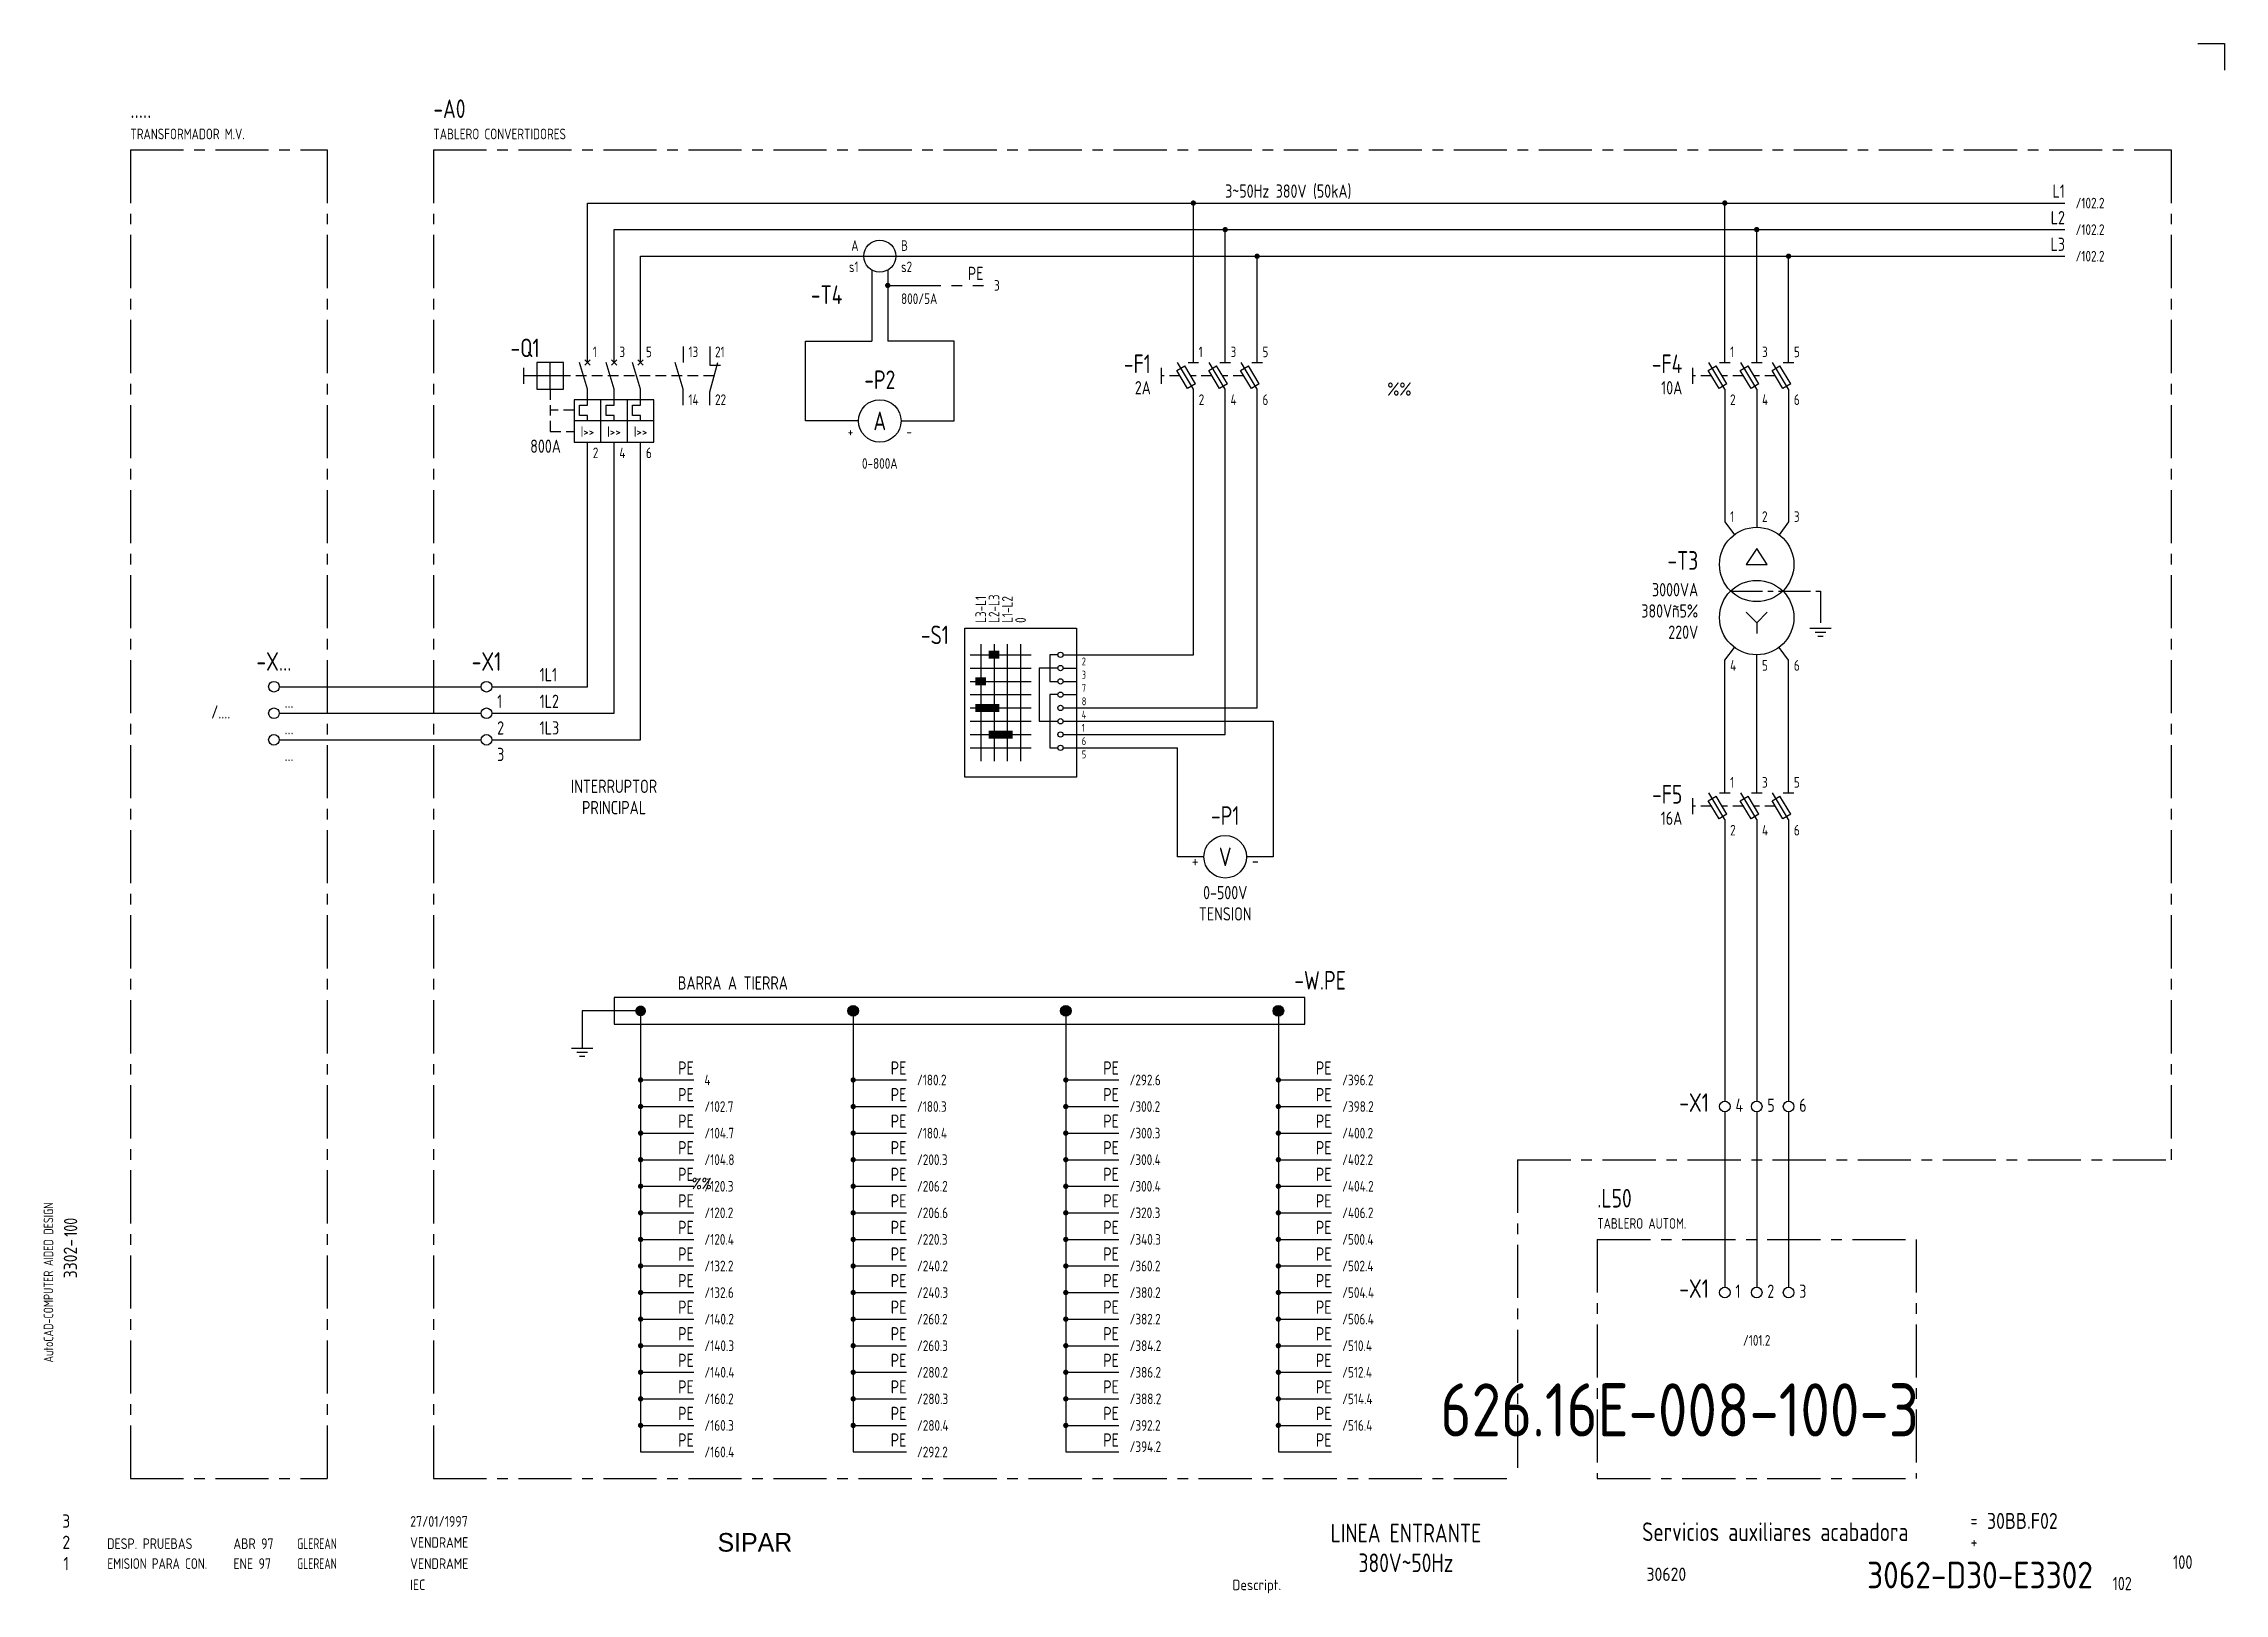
# Model space of a CAD drawing. Extents: x 10 to 420, y 5 to 297.
import ezdxf
from ezdxf.enums import TextEntityAlignment as Align

# ---------------------------------------------------------------- set-up
doc = ezdxf.new("R2010")
doc.units = 0
doc.header["$LTSCALE"] = 8
doc.header["$MEASUREMENT"] = 0
for name, pattern in [('CENTER', [2, 1.25, -0.25, 0.25, -0.25]), ('CENTER2', [1.125, 0.75, -0.125, 0.125, -0.125]), ('HIDDEN', [0.375, 0.25, -0.125])]:
    doc.linetypes.add(name, pattern=pattern)
doc.layers.get('0').update_dxf_attribs({"linetype": 'CONTINUOUS'})
doc.layers.add('CART', color=7, linetype='CONTINUOUS')
doc.styles.add('DIN', font='DIN', dxfattribs={"width": 0.85})
doc.styles.add('SIMPLEX', font='SIMPLEX', dxfattribs={"width": 0.9})
doc.styles.get("Standard").update_dxf_attribs({"font": 'DIN', "width": 0.85})
doc.styles.add('UNIV', font='UNIV')

# ---------------------------------------------------------------- blocks, each defined once
blk = doc.blocks.new('WB-FG100')
at = {"layer": 'CART', "color": 1}
for p, q in [((415, 297), (420, 297)), ((420, 297), (420, 292))]:
    blk.add_line(p, q, dxfattribs=at)
at = {"layer": 'CART', "color": 1, "style": 'DIN', "width": 0.8}
blk.add_text('AutoCAD-COMPUTER AIDED DESIGN', height=1.8, rotation=90, dxfattribs=at).set_placement((11.47, 48.84))
at = {"layer": 'CART', "color": 3, "style": 'DIN', "width": 0.8}
for s, p in [('=', (372.24, 17.91)), ('+', (372.24, 13.87))]:
    blk.add_text(s, height=2.5, dxfattribs=at).set_placement(p)
at = {"layer": 'CART', "color": 7, "style": 'DIN', "width": 0.9}
blk.add_attdef('FILE', text='', height=2.5, rotation=90, dxfattribs=at).set_placement((15.95, 68.38), align=Align.CENTER)
for tag, p in [('MOD-3', (13.92, 19)), ('MOD-2', (13.92, 15)), ('MOD-1', (13.92, 11)), ('NR.COMMESSA', (315, 9))]:
    blk.add_attdef(tag, text='', height=2.5, dxfattribs=at).set_placement(p, align=Align.MIDDLE)
at = {"layer": 'CART', "color": 7, "style": 'DIN'}
for tag, width, p in [('REV-3', 0.9, (21.66, 19)), ('DATA-3', 0.9, (45.37, 19)), ('NOME-3', 0.9, (57.37, 19)), ('REV-2', 0.9, (21.66, 15)), ('DATA-2', 0.9, (45.37, 15)), ('NOME-2', 0.9, (57.37, 15)), ('REV-1', 0.9, (21.66, 11)), ('DATA-1', 0.9, (45.37, 11)), ('NOME-1', 0.7, (57.37, 11))]:
    blk.add_attdef(tag, text='', height=2, dxfattribs=dict(at, width=width)).set_placement(p, align=Align.MIDDLE_LEFT)
at = {"layer": 'CART', "color": 7, "style": 'DIN', "width": 0.9}
for tag, p, height in [('DATA', (78.64, 17.94), 2), ('ESECUTORE', (78.64, 13.97), 2), ('CONTROLLORE', (78.64, 9.99), 2), ('SEGUE', (398.93, 5.65), 2.8), ('NORMA', (78.64, 6.01), 2)]:
    blk.add_attdef(tag, p, '', height=height, dxfattribs=at)
at = {"layer": 'CART', "color": 2, "style": 'DIN', "width": 0.9}
for tag, p in [('TITOLO-1/3', (266.5, 18.23)), ('TITOLO-1/2', (266.5, 15.73)), ('TITOLO-2/3', (266.5, 13.18)), ('TITOLO-2/2', (266.5, 10.68)), ('TITOLO-3/3', (266.5, 8.13))]:
    blk.add_attdef(tag, text='', height=3.5, dxfattribs=at).set_placement(p, align=Align.MIDDLE)
at = {"layer": 'CART', "color": 3, "style": 'DIN', "width": 0.9}
blk.add_attdef('ASSIEME', text='', height=3.5, dxfattribs=at).set_placement((334, 17), align=Align.MIDDLE)
at = {"layer": 'CART', "color": 3, "style": 'DIN', "width": 0.85}
for tag, p in [('=', (375.33, 16.63)), ('+', (375.33, 12.76))]:
    blk.add_attdef(tag, text='', height=3, dxfattribs=at).set_placement(p, align=Align.BOTTOM_LEFT)
at = {"layer": 'CART', "color": 3, "style": 'DIN', "width": 0.9}
blk.add_attdef('FOGLIO', text='', height=2.8, dxfattribs=at).set_placement((414.2, 9.56), align=Align.RIGHT)
at = {"layer": 'CART', "color": 2, "style": 'DIN', "width": 0.9}
blk.add_attdef('DISEGNO', text='', height=5, dxfattribs=at).set_placement((395.27, 6.35), align=Align.RIGHT)
at = {"layer": 'CART', "color": 1, "style": 'DIN', "width": 0.9}
blk.add_attdef('TIPOLOGIA', (233.37, 6), '', height=2, dxfattribs=at)

msp = doc.modelspace()

# ---------------------------------------------------------------- linework, layer by layer
at = {"color": 3, "linetype": 'CENTER'}
for p, q in [((26, 277), (26, 27)), ((26, 277), (63, 277)), ((63, 277), (63, 27)), ((83, 277), (410, 277)), ((83, 277), (83, 27)), ((410, 277), (410, 87)), ((287, 87), (410, 87)), ((287, 87), (287, 27)), ((302, 72), (362, 72)), ((302, 72), (302, 27)), ((362, 72), (362, 27)), ((26, 27), (63, 27)), ((83, 27), (287, 27)), ((302, 27), (362, 27))]:
    msp.add_line(p, q, dxfattribs=at)
for p, q in [((112, 267), (390, 267)), ((112, 237), (112, 267)), ((226, 237), (226, 267)), ((326, 237), (326, 267)), ((117, 262), (390, 262)), ((117, 237), (117, 262)), ((232, 237), (232, 262)), ((332, 237), (332, 262)), ((122, 257), (390, 257)), ((122, 237), (122, 257)), ((238, 237), (238, 257)), ((338, 237), (338, 257)), ((165.5, 254.4), (165.5, 241)), ((168.5, 254.4), (168.5, 241)), ((130, 240), (130, 237)), ((135, 240), (135, 236.5)), ((153, 226), (153, 241)), ((153, 241), (165.5, 241)), ((181, 241), (168.5, 241)), ((181, 226), (181, 241)), ((100, 233), (100, 236)), ((107.5, 234.5), (100, 234.5)), ((102.5, 237), (102.5, 232)), ((107.5, 237), (102.5, 237)), ((105, 232), (105, 237)), ((107.5, 232), (107.5, 237)), ((112, 232), (110.5, 237)), ((111.5, 237.5), (112.5, 236.5)), ((111.5, 236.5), (112.5, 237.5)), ((117, 232), (115.5, 237)), ((116.5, 236.5), (117.5, 237.5)), ((116.5, 237.5), (117.5, 236.5)), ((122, 232), (120.5, 237)), ((121.5, 236.5), (122.5, 237.5)), ((121.5, 237.5), (122.5, 236.5)), ((130, 232), (128.5, 237)), ((135, 231.5), (136.5, 237)), ((135, 236.5), (137, 236.5)), ((220, 233), (220, 236)), ((222.9, 235.5), (224.37, 236.38)), ((224.93, 232.12), (222.9, 235.5)), ((226, 232), (223, 237)), ((226.4, 233), (224.37, 236.38)), ((225, 237), (227, 237)), ((228.9, 235.5), (230.37, 236.38)), ((230.93, 232.12), (228.9, 235.5)), ((232, 232), (229, 237)), ((232.4, 233), (230.37, 236.38)), ((231, 237), (233, 237)), ((234.9, 235.5), (236.37, 236.38)), ((236.93, 232.12), (234.9, 235.5)), ((238, 232), (235, 237)), ((238.4, 233), (236.37, 236.38)), ((237, 237), (239, 237)), ((320, 233), (320, 236)), ((322.9, 235.5), (324.37, 236.38)), ((324.93, 232.12), (322.9, 235.5)), ((326, 232), (323, 237)), ((326.4, 233), (324.37, 236.38)), ((325, 237), (327, 237)), ((328.9, 235.5), (330.37, 236.38)), ((330.93, 232.12), (328.9, 235.5)), ((332, 232), (329, 237)), ((332.4, 233), (330.37, 236.38)), ((331, 237), (333, 237)), ((334.9, 235.5), (336.37, 236.38)), ((336.93, 232.12), (334.9, 235.5)), ((338, 232), (335, 237)), ((338.4, 233), (336.37, 236.38)), ((337, 237), (339, 237)), ((102.5, 232), (107.5, 232)), ((124.5, 230), (109.5, 230)), ((109.5, 230), (109.5, 222)), ((112, 229), (112, 232)), ((114.5, 222), (114.5, 230)), ((117, 229), (117, 232)), ((119.5, 222), (119.5, 230)), ((122, 229), (122, 232)), ((124.5, 222), (124.5, 230)), ((130, 229), (130, 232)), ((135, 229), (135, 231.5)), ((226.4, 233), (224.93, 232.12)), ((226, 182), (226, 232)), ((232.4, 233), (230.93, 232.12)), ((232, 167), (232, 232)), ((238.4, 233), (236.93, 232.12)), ((238, 172), (238, 232)), ((326.4, 233), (324.93, 232.12)), ((326, 232), (326, 207)), ((332.4, 233), (330.93, 232.12)), ((332, 232), (332, 206)), ((338.4, 233), (336.93, 232.12)), ((338, 232), (338, 207)), ((124.5, 226), (109.5, 226)), ((110.5, 229), (112, 229)), ((110.5, 227), (110.5, 229)), ((112, 227), (110.5, 227)), ((112, 226), (112, 227)), ((115.5, 227), (115.5, 229)), ((115.5, 229), (117, 229)), ((117, 227), (115.5, 227)), ((117, 226), (117, 227)), ((120.5, 227), (120.5, 229)), ((120.5, 229), (122, 229)), ((122, 227), (120.5, 227)), ((122, 226), (122, 227)), ((163, 226), (153, 226)), ((171, 226), (181, 226)), ((109.5, 222), (124.5, 222)), ((112, 176), (112, 222)), ((117, 171), (117, 222)), ((122, 166), (122, 222)), ((326, 207), (327.8, 204.6)), ((338, 207), (336.2, 204.6)), ((332, 188), (330, 190)), ((334, 190), (332, 188)), ((332, 188), (332, 186)), ((184, 182), (195.5, 182)), ((186, 184), (186, 162)), ((188.5, 184), (188.5, 162)), ((191, 184), (191, 162)), ((193.5, 184), (193.5, 162)), ((199, 182), (199, 177)), ((200.5, 182), (199, 182)), ((201.5, 182), (226, 182)), ((326, 181), (327.8, 183.4)), ((326, 156), (326, 181)), ((332, 156), (332, 182)), ((338, 181), (336.2, 183.4)), ((338, 156), (338, 181)), ((184, 179.5), (195.5, 179.5)), ((184, 177), (195.5, 177)), ((197, 179.5), (197, 169.5)), ((200.5, 179.5), (197, 179.5)), ((199, 177), (200.5, 177)), ((201.5, 179.5), (204, 179.5)), ((201.5, 177), (204, 177)), ((54, 176), (92, 176)), ((94, 176), (112, 176)), ((184, 174.5), (195.5, 174.5)), ((199, 174.5), (199, 164.5)), ((200.5, 174.5), (199, 174.5)), ((201.5, 174.5), (204, 174.5)), ((54, 171), (92, 171)), ((94, 171), (117, 171)), ((184, 172), (195.5, 172)), ((184, 169.5), (195.5, 169.5)), ((197, 169.5), (200.5, 169.5)), ((201.5, 172), (238, 172)), ((201.5, 169.5), (241, 169.5)), ((241, 169.5), (241, 144)), ((54, 166), (92, 166)), ((94, 166), (122, 166)), ((184, 167), (195.5, 167)), ((184, 164.5), (195.5, 164.5)), ((199, 164.5), (200.5, 164.5)), ((201.5, 167), (232, 167)), ((201.5, 164.5), (223, 164.5)), ((223, 144), (223, 164.5)), ((326, 151), (323, 156)), ((325, 156), (327, 156)), ((332, 151), (329, 156)), ((331, 156), (333, 156)), ((338, 151), (335, 156)), ((337, 156), (339, 156)), ((320, 152), (320, 155)), ((322.9, 154.5), (324.37, 155.38)), ((324.93, 151.12), (322.9, 154.5)), ((326.4, 152), (324.37, 155.38)), ((326.4, 152), (324.93, 151.12)), ((328.9, 154.5), (330.37, 155.38)), ((330.93, 151.12), (328.9, 154.5)), ((332.4, 152), (330.37, 155.38)), ((332.4, 152), (330.93, 151.12)), ((334.9, 154.5), (336.37, 155.38)), ((336.93, 151.12), (334.9, 154.5)), ((338.4, 152), (336.37, 155.38)), ((338.4, 152), (336.93, 151.12)), ((326, 151), (326, 98)), ((332, 151), (332, 98)), ((338, 151), (338, 98)), ((228, 144), (223, 144)), ((241, 144), (236, 144)), ((122, 115), (111, 115)), ((111, 115), (111, 108)), ((122, 114.5), (122, 32)), ((162, 114.5), (162, 32)), ((202, 114.5), (202, 32)), ((242, 114.5), (242, 32)), ((109, 108), (113, 108)), ((110, 107.25), (112, 107.25)), ((110.5, 106.5), (111.5, 106.5)), ((122, 102), (132, 102)), ((162, 102), (172, 102)), ((202, 102), (212, 102)), ((242, 102), (252, 102)), ((122, 97), (132, 97)), ((162, 97), (172, 97)), ((202, 97), (212, 97)), ((242, 97), (252, 97)), ((326, 96), (326, 63)), ((332, 96), (332, 63)), ((338, 96), (338, 63)), ((122, 92), (132, 92)), ((162, 92), (172, 92)), ((202, 92), (212, 92)), ((242, 92), (252, 92)), ((122, 87), (132, 87)), ((162, 87), (172, 87)), ((202, 87), (212, 87)), ((242, 87), (252, 87)), ((122, 82), (132, 82)), ((162, 82), (172, 82)), ((202, 82), (212, 82)), ((242, 82), (252, 82)), ((122, 77), (132, 77)), ((162, 77), (172, 77)), ((202, 77), (212, 77)), ((242, 77), (252, 77)), ((122, 72), (132, 72)), ((162, 72), (172, 72)), ((202, 72), (212, 72)), ((242, 72), (252, 72)), ((122, 67), (132, 67)), ((162, 67), (172, 67)), ((202, 67), (212, 67)), ((242, 67), (252, 67)), ((122, 62), (132, 62)), ((162, 62), (172, 62)), ((202, 62), (212, 62)), ((242, 62), (252, 62)), ((122, 57), (132, 57)), ((162, 57), (172, 57)), ((202, 57), (212, 57)), ((242, 57), (252, 57)), ((122, 52), (132, 52)), ((162, 52), (172, 52)), ((202, 52), (212, 52)), ((242, 52), (252, 52)), ((122, 47), (132, 47)), ((162, 47), (172, 47)), ((202, 47), (212, 47)), ((242, 47), (252, 47)), ((122, 42), (132, 42)), ((162, 42), (172, 42)), ((202, 42), (212, 42)), ((242, 42), (252, 42)), ((122, 37), (132, 37)), ((162, 37), (172, 37)), ((202, 37), (212, 37)), ((242, 37), (252, 37)), ((122, 32), (132, 32)), ((162, 32), (172, 32)), ((202, 32), (212, 32)), ((242, 32), (252, 32))]:
    msp.add_line(p, q)
at = {"linetype": 'CENTER'}
msp.add_line((168.5, 251.5), (186.5, 251.5), dxfattribs=at)
at = {"linetype": 'HIDDEN'}
for p, q in [((135.82, 234.5), (107.5, 234.5)), ((223.5, 234.5), (220, 234.5)), ((229.5, 234.5), (225.5, 234.5)), ((235.5, 234.5), (231.5, 234.5)), ((323.5, 234.5), (320, 234.5)), ((329.5, 234.5), (325.5, 234.5)), ((335.5, 234.5), (331.5, 234.5)), ((105, 232), (105, 224)), ((109.5, 228), (105, 228)), ((105, 224), (109.5, 224)), ((323.5, 153.5), (320, 153.5)), ((329.5, 153.5), (325.5, 153.5)), ((335.5, 153.5), (331.5, 153.5))]:
    msp.add_line(p, q, dxfattribs=at)
at = {"linetype": 'CENTER2'}
for p, q in [((327.1, 194), (344, 194)), ((344, 194), (344, 187))]:
    msp.add_line(p, q, dxfattribs=at)
at = {"color": 7}
for p, q in [((342, 187), (346, 187)), ((343, 186.25), (345, 186.25)), ((343.5, 185.5), (344.5, 185.5))]:
    msp.add_line(p, q, dxfattribs=at)
at = {"color": 2}
for p, q in [((247, 117.5), (117, 117.5)), ((117, 117.5), (117, 112.5)), ((247, 112.5), (247, 117.5)), ((117, 112.5), (247, 112.5))]:
    msp.add_line(p, q, dxfattribs=at)
for points, const_width in [([(225.75, 267, 1), (226.25, 267, 1)], 0.5), ([(325.75, 267, 1), (326.25, 267, 1)], 0.5), ([(231.75, 262, 1), (232.25, 262, 1)], 0.5), ([(331.75, 262, 1), (332.25, 262, 1)], 0.5), ([(237.75, 257, 1), (238.25, 257, 1)], 0.5), ([(337.75, 257, 1), (338.25, 257, 1)], 0.5), ([(168.25, 251.5, 1), (168.75, 251.5, 1)], 0.5), ([(121.5, 115, 1), (122.5, 115, 1)], 1), ([(161.5, 115, 1), (162.5, 115, 1)], 1), ([(201.5, 115, 1), (202.5, 115, 1)], 1), ([(241.5, 115, 1), (242.5, 115, 1)], 1), ([(121.75, 102, 1), (122.25, 102, 1)], 0.5), ([(161.75, 102, 1), (162.25, 102, 1)], 0.5), ([(201.75, 102, 1), (202.25, 102, 1)], 0.5), ([(241.75, 102, 1), (242.25, 102, 1)], 0.5), ([(121.75, 97, 1), (122.25, 97, 1)], 0.5), ([(161.75, 97, 1), (162.25, 97, 1)], 0.5), ([(201.75, 97, 1), (202.25, 97, 1)], 0.5), ([(241.75, 97, 1), (242.25, 97, 1)], 0.5), ([(121.75, 92, 1), (122.25, 92, 1)], 0.5), ([(161.75, 92, 1), (162.25, 92, 1)], 0.5), ([(201.75, 92, 1), (202.25, 92, 1)], 0.5), ([(241.75, 92, 1), (242.25, 92, 1)], 0.5), ([(121.75, 87, 1), (122.25, 87, 1)], 0.5), ([(161.75, 87, 1), (162.25, 87, 1)], 0.5), ([(201.75, 87, 1), (202.25, 87, 1)], 0.5), ([(241.75, 87, 1), (242.25, 87, 1)], 0.5), ([(121.75, 82, 1), (122.25, 82, 1)], 0.5), ([(161.75, 82, 1), (162.25, 82, 1)], 0.5), ([(201.75, 82, 1), (202.25, 82, 1)], 0.5), ([(241.75, 82, 1), (242.25, 82, 1)], 0.5), ([(121.75, 77, 1), (122.25, 77, 1)], 0.5), ([(161.75, 77, 1), (162.25, 77, 1)], 0.5), ([(201.75, 77, 1), (202.25, 77, 1)], 0.5), ([(241.75, 77, 1), (242.25, 77, 1)], 0.5), ([(121.75, 72, 1), (122.25, 72, 1)], 0.5), ([(161.75, 72, 1), (162.25, 72, 1)], 0.5), ([(201.75, 72, 1), (202.25, 72, 1)], 0.5), ([(241.75, 72, 1), (242.25, 72, 1)], 0.5), ([(121.75, 67, 1), (122.25, 67, 1)], 0.5), ([(161.75, 67, 1), (162.25, 67, 1)], 0.5), ([(201.75, 67, 1), (202.25, 67, 1)], 0.5), ([(241.75, 67, 1), (242.25, 67, 1)], 0.5), ([(121.75, 62, 1), (122.25, 62, 1)], 0.5), ([(161.75, 62, 1), (162.25, 62, 1)], 0.5), ([(201.75, 62, 1), (202.25, 62, 1)], 0.5), ([(241.75, 62, 1), (242.25, 62, 1)], 0.5), ([(121.75, 57, 1), (122.25, 57, 1)], 0.5), ([(161.75, 57, 1), (162.25, 57, 1)], 0.5), ([(201.75, 57, 1), (202.25, 57, 1)], 0.5), ([(241.75, 57, 1), (242.25, 57, 1)], 0.5), ([(121.75, 52, 1), (122.25, 52, 1)], 0.5), ([(161.75, 52, 1), (162.25, 52, 1)], 0.5), ([(201.75, 52, 1), (202.25, 52, 1)], 0.5), ([(241.75, 52, 1), (242.25, 52, 1)], 0.5)]:
    msp.add_lwpolyline(points, format="xyb", close=True, dxfattribs=dict(const_width=const_width))
msp.add_lwpolyline([(330, 199), (334, 199), (332, 202)], close=True)
at = {"color": 3}
msp.add_lwpolyline([(183, 159), (183, 187), (204, 187), (204, 159)], close=True, dxfattribs=at)
at = {"const_width": 1.5}
for points in [[(187.5, 182), (189.5, 182)], [(185, 177), (187, 177)], [(185, 172), (189.5, 172)], [(187.5, 167), (192, 167)]]:
    msp.add_lwpolyline(points, dxfattribs=at)
at = {"linetype": 'Continuous', "const_width": 0.5}
for points in [[(121.75, 47, 1), (122.25, 47, 1)], [(161.75, 47, 1), (162.25, 47, 1)], [(201.75, 47, 1), (202.25, 47, 1)], [(241.75, 47, 1), (242.25, 47, 1)], [(121.75, 42, 1), (122.25, 42, 1)], [(161.75, 42, 1), (162.25, 42, 1)], [(201.75, 42, 1), (202.25, 42, 1)], [(241.75, 42, 1), (242.25, 42, 1)], [(121.75, 37, 1), (122.25, 37, 1)], [(161.75, 37, 1), (162.25, 37, 1)], [(201.75, 37, 1), (202.25, 37, 1)], [(241.75, 37, 1), (242.25, 37, 1)]]:
    msp.add_lwpolyline(points, format="xyb", close=True, dxfattribs=at)
for centre, radius in [((167, 257), 3), ((332, 199), 7), ((332, 189), 7), ((201, 182), 0.5), ((53, 176), 1), ((93, 176), 1), ((201, 179.5), 0.5), ((201, 177), 0.5), ((201, 174.5), 0.5), ((201, 172), 0.5), ((53, 171), 1), ((93, 171), 1), ((201, 169.5), 0.5), ((53, 166), 1), ((93, 166), 1), ((201, 167), 0.5), ((201, 164.5), 0.5), ((162, 115), 1), ((202, 115), 1), ((242, 115), 1), ((326, 97), 1), ((332, 97), 1), ((338, 97), 1), ((326, 62), 1), ((332, 62), 1), ((338, 62), 1)]:
    msp.add_circle(centre, radius)
at = {"color": 3}
for centre in [(167, 226), (232, 144)]:
    msp.add_circle(centre, 4, dxfattribs=at)

# ---------------------------------------------------------------- block references
at = {"layer": 'CART'}
ref = msp.add_blockref('WB-FG100', (0, 0), dxfattribs=at)
ref.add_attrib('TIPOLOGIA', 'Descript.', (233.37, 6), dxfattribs={"color": 1, "height": 2, "style": 'DIN', "width": 0.9})
ref.add_attrib('ASSIEME', 'Servicios auxiliares acabadora', dxfattribs={"color": 3, "height": 3.5, "style": 'DIN', "width": 0.8}).set_placement((335.5, 17), align=Align.MIDDLE)
ref.add_attrib('=', '30BB.F02', dxfattribs={"color": 3, "height": 3, "style": 'DIN', "width": 0.85}).set_placement((375.33, 16.63), align=Align.BOTTOM_LEFT)
ref.add_attrib('NR.COMMESSA', '30620', dxfattribs={"color": 7, "height": 2.5, "style": 'DIN', "width": 0.9}).set_placement((315, 9), align=Align.MIDDLE)
ref.add_attrib('DISEGNO', '3062-D30-E3302', dxfattribs={"color": 2, "height": 5, "style": 'DIN', "width": 0.9}).set_placement((395.27, 6.35), align=Align.RIGHT)
ref.add_attrib('DATA', '27/01/1997', (78.64, 17.94), dxfattribs={"color": 7, "height": 2, "style": 'DIN', "width": 0.85})
ref.add_attrib('ESECUTORE', 'VENDRAME', (78.64, 13.97), dxfattribs={"color": 7, "height": 2, "style": 'DIN', "width": 0.85})
ref.add_attrib('CONTROLLORE', 'VENDRAME', (78.64, 9.99), dxfattribs={"color": 7, "height": 2, "style": 'DIN', "width": 0.85})
ref.add_attrib('NORMA', 'IEC', (78.64, 6.01), dxfattribs={"color": 7, "height": 2, "style": 'DIN', "width": 0.85})
ref.add_attrib('MOD-1', '1', dxfattribs={"color": 7, "height": 2.5, "style": 'DIN', "width": 0.9}).set_placement((13.92, 11), align=Align.MIDDLE)
ref.add_attrib('REV-1', 'EMISION PARA CON.', dxfattribs={"color": 7, "height": 2, "style": 'DIN', "width": 0.8}).set_placement((21.66, 11), align=Align.MIDDLE_LEFT)
ref.add_attrib('DATA-1', 'ENE 97', dxfattribs={"color": 7, "height": 2, "style": 'DIN', "width": 0.85}).set_placement((45.37, 11), align=Align.MIDDLE_LEFT)
ref.add_attrib('NOME-1', 'GLEREAN', dxfattribs={"color": 7, "height": 2, "style": 'DIN', "width": 0.7}).set_placement((57.37, 11), align=Align.MIDDLE_LEFT)
ref.add_attrib('MOD-2', '2', dxfattribs={"color": 7, "height": 2.5, "style": 'DIN', "width": 0.9}).set_placement((13.92, 15), align=Align.MIDDLE)
ref.add_attrib('MOD-3', '3', dxfattribs={"color": 7, "height": 2.5, "style": 'DIN', "width": 0.9}).set_placement((13.92, 19), align=Align.MIDDLE)
ref.add_attrib('FILE', '3302-', dxfattribs={"color": 7, "height": 2.5, "rotation": 90, "style": 'DIN', "width": 0.9}).set_placement((15.95, 68.38), align=Align.CENTER)

# ---------------------------------------------------------------- texts
at = {"color": 3, "style": 'DIN', "width": 0.8}
for s, p in [('.....', (26, 283)), ('-A0', (83, 283)), ('-W.PE', (245, 119)), ('.L50', (302, 78))]:
    msp.add_text(s, height=3.5, dxfattribs=at).set_placement(p)
at = {"style": 'DIN'}
for s, height, width, p in [('TRANSFORMADOR M.V.', 2, 0.8, (26, 279)), ('TABLERO CONVERTIDORES', 2, 0.8, (83, 279)), ('3~50Hz 380V (50kA)', 2.5, 0.8, (232, 268)), ('/102.2', 2, 0.8, (392, 266)), ('/102.2', 2, 0.8, (392, 261)), ('B', 2, 0.8, (171, 258)), ('s2', 2, 0.8, (171, 254)), ('/102.2', 2, 0.8, (392, 256)), ('3', 2, 0.8, (188.5, 250.5)), ('800/5A', 2, 0.8, (171, 248)), ('1', 2, 0.8, (113, 238)), ('3', 2, 0.8, (118, 238)), ('5', 2, 0.8, (123, 238)), ('13', 2, 0.8, (131, 238)), ('21', 2, 0.8, (136, 238)), ('1', 2, 0.8, (227, 238)), ('3', 2, 0.8, (233, 238)), ('5', 2, 0.8, (239, 238)), ('1', 2, 0.8, (327, 238)), ('3', 2, 0.8, (333, 238)), ('5', 2, 0.8, (339, 238)), ('14', 2, 0.8, (131, 229)), ('22', 2, 0.8, (136, 229)), ('2', 2, 0.8, (227, 229)), ('4', 2, 0.8, (233, 229)), ('6', 2, 0.8, (239, 229)), ('%%', 2.5, 0.85, (262.5, 230.75)), ('2', 2, 0.8, (327, 229)), ('4', 2, 0.8, (333, 229)), ('6', 2, 0.8, (339, 229)), ('-', 2, 0.8, (172, 223)), ('2', 2, 0.8, (113, 219)), ('4', 2, 0.8, (118, 219)), ('6', 2, 0.8, (123, 219)), ('1', 2, 0.8, (327, 207)), ('2', 2, 0.8, (333, 207)), ('3', 2, 0.8, (339, 207)), ('4', 2, 0.8, (327, 179)), ('5', 2, 0.8, (333, 179)), ('6', 2, 0.8, (339, 179)), ('1L1', 2.5, 0.8, (103, 177)), ('...', 2.5, 0.8, (55, 172)), ('1', 2.5, 0.8, (95, 172)), ('1L2', 2.5, 0.8, (103, 172)), ('2', 2.5, 0.8, (95, 167)), ('1L3', 2.5, 0.8, (103, 167)), ('...', 2.5, 0.8, (55, 167)), ('3', 2.5, 0.8, (95, 162)), ('...', 2.5, 0.8, (55, 162)), ('1', 2, 0.8, (327, 157)), ('3', 2, 0.8, (333, 157)), ('5', 2, 0.8, (339, 157)), ('2', 2, 0.8, (327, 148)), ('4', 2, 0.8, (333, 148)), ('6', 2, 0.8, (339, 148)), ('BARRA A TIERRA', 2.5, 0.8, (129, 119)), ('4', 2, 0.8, (134, 101)), ('/180.2', 2, 0.8, (174, 101)), ('/292.6', 2, 0.8, (214, 101)), ('/396.2', 2, 0.8, (254, 101)), ('4', 2.5, 0.8, (328, 96)), ('5', 2.5, 0.8, (334, 96)), ('6', 2.5, 0.8, (340, 96)), ('/102.7', 2, 0.8, (134, 96)), ('/180.3', 2, 0.8, (174, 96)), ('/300.2', 2, 0.8, (214, 96)), ('/398.2', 2, 0.8, (254, 96)), ('/104.7', 2, 0.8, (134, 91)), ('/180.4', 2, 0.8, (174, 91)), ('/300.3', 2, 0.8, (214, 91)), ('/400.2', 2, 0.8, (254, 91)), ('/104.8', 2, 0.8, (134, 86)), ('/200.3', 2, 0.8, (174, 86)), ('/300.4', 2, 0.8, (214, 86)), ('/402.2', 2, 0.8, (254, 86)), ('/120.3', 2, 0.8, (134, 81)), ('/206.2', 2, 0.8, (174, 81)), ('/300.4', 2, 0.8, (214, 81)), ('/404.2', 2, 0.8, (254, 81)), ('/120.2', 2, 0.8, (134, 76)), ('/206.6', 2, 0.8, (174, 76)), ('/320.3', 2, 0.8, (214, 76)), ('/406.2', 2, 0.8, (254, 76)), ('TABLERO AUTOM.', 2, 0.8, (302, 74)), ('/120.4', 2, 0.8, (134, 71)), ('/220.3', 2, 0.8, (174, 71)), ('/340.3', 2, 0.8, (214, 71)), ('/500.4', 2, 0.8, (254, 71)), ('/132.2', 2, 0.8, (134, 66)), ('/240.2', 2, 0.8, (174, 66)), ('/360.2', 2, 0.8, (214, 66)), ('/502.4', 2, 0.8, (254, 66)), ('/132.6', 2, 0.8, (134, 61)), ('/240.3', 2, 0.8, (174, 61)), ('/380.2', 2, 0.8, (214, 61)), ('/504.4', 2, 0.8, (254, 61)), ('1', 2.5, 0.8, (328, 61)), ('2', 2.5, 0.8, (334, 61)), ('3', 2.5, 0.8, (340, 61)), ('/140.2', 2, 0.8, (134, 56)), ('/260.2', 2, 0.8, (174, 56)), ('/382.2', 2, 0.8, (214, 56)), ('/506.4', 2, 0.8, (254, 56)), ('/140.3', 2, 0.8, (134, 51)), ('/260.3', 2, 0.8, (174, 51)), ('/384.2', 2, 0.8, (214, 51)), ('/510.4', 2, 0.8, (254, 51)), ('/140.4', 2, 0.8, (134, 46)), ('/280.2', 2, 0.8, (174, 46)), ('/386.2', 2, 0.8, (214, 46)), ('/512.4', 2, 0.8, (254, 46)), ('/160.2', 2, 0.8, (134, 41)), ('/280.3', 2, 0.8, (174, 41)), ('/388.2', 2, 0.8, (214, 41)), ('/514.4', 2, 0.8, (254, 41)), ('/160.3', 2, 0.8, (134, 36)), ('/280.4', 2, 0.8, (174, 36)), ('/392.2', 2, 0.8, (214, 36)), ('/516.4', 2, 0.8, (254, 36)), ('/160.4', 2, 0.8, (134, 31)), ('/292.2', 2, 0.8, (174, 31)), ('/394.2', 2, 0.8, (214, 32)), ('102', 2.5, 0.8, (399, 6))]:
    msp.add_text(s, height=height, dxfattribs=dict(at, width=width)).set_placement(p)
at = {"style": 'DIN', "width": 0.8}
for s, height, p in [('L1', 2.5, (390, 268)), ('L2', 2.5, (390, 263)), ('A', 2, (163, 258)), ('L3', 2.5, (390, 258)), ('s1', 2, (163, 254)), ('PE', 2.5, (186.5, 252.5)), ('2A', 2.5, (218, 231)), ('10A', 2.5, (318, 231)), ('800A', 2.5, (107, 220)), ('+', 2, (162, 223)), ('3000VA', 2.5, (321, 193)), ('380Vñ5%', 2.5, (321, 189)), ('220V', 2.5, (321, 185)), ('16A', 2.5, (318, 150)), ('PE', 2.5, (132, 103)), ('PE', 2.5, (172, 103)), ('PE', 2.5, (212, 103)), ('PE', 2.5, (252, 103)), ('PE', 2.5, (132, 98)), ('PE', 2.5, (172, 98)), ('PE', 2.5, (212, 98)), ('PE', 2.5, (252, 98)), ('PE', 2.5, (132, 93)), ('PE', 2.5, (172, 93)), ('PE', 2.5, (212, 93)), ('PE', 2.5, (252, 93)), ('PE', 2.5, (132, 88)), ('PE', 2.5, (172, 88)), ('PE', 2.5, (212, 88)), ('PE', 2.5, (252, 88)), ('PE', 2.5, (132, 83)), ('PE', 2.5, (172, 83)), ('PE', 2.5, (212, 83)), ('PE', 2.5, (252, 83)), ('PE', 2.5, (132, 78)), ('PE', 2.5, (172, 78)), ('PE', 2.5, (212, 78)), ('PE', 2.5, (252, 78)), ('PE', 2.5, (132, 73)), ('PE', 2.5, (172, 73)), ('PE', 2.5, (212, 73)), ('PE', 2.5, (252, 73)), ('PE', 2.5, (132, 68)), ('PE', 2.5, (172, 68)), ('PE', 2.5, (212, 68)), ('PE', 2.5, (252, 68)), ('PE', 2.5, (132, 63)), ('PE', 2.5, (172, 63)), ('PE', 2.5, (212, 63)), ('PE', 2.5, (252, 63)), ('PE', 2.5, (132, 58)), ('PE', 2.5, (172, 58)), ('PE', 2.5, (212, 58)), ('PE', 2.5, (252, 58)), ('PE', 2.5, (132, 53)), ('PE', 2.5, (172, 53)), ('PE', 2.5, (212, 53)), ('PE', 2.5, (252, 53)), ('PE', 2.5, (132, 48)), ('PE', 2.5, (172, 48)), ('PE', 2.5, (212, 48)), ('PE', 2.5, (252, 48)), ('PE', 2.5, (132, 43)), ('PE', 2.5, (172, 43)), ('PE', 2.5, (212, 43)), ('PE', 2.5, (252, 43)), ('PE', 2.5, (132, 38)), ('PE', 2.5, (172, 38)), ('PE', 2.5, (212, 38)), ('PE', 2.5, (252, 38)), ('PE', 2.5, (132, 33)), ('PE', 2.5, (172, 33)), ('PE', 2.5, (212, 33)), ('PE', 2.5, (252, 33))]:
    msp.add_text(s, height=height, dxfattribs=at).set_placement(p, align=Align.RIGHT)
at = {"color": 3, "style": 'DIN', "width": 0.8}
for s, p in [('-T4', (157, 248)), ('-P2', (167, 232)), ('-X...', (53, 179)), ('-X1', (93, 179)), ('-P1', (232, 150)), ('LINEA ENTRANTE', (266, 15)), ('380V~50Hz', (266, 9.4))]:
    msp.add_text(s, height=3.5, dxfattribs=at).set_placement(p, align=Align.CENTER)
for s, height, p in [('-Q1', 3.5, (103, 238)), ('-F1', 3.5, (218, 235)), ('-F4', 3.5, (318, 235)), ('-T3', 3.5, (321, 198)), ('-S1', 3.5, (180, 184)), ('-F5', 3.5, (318, 154)), ('-X1', 3.5, (323, 96)), ('-X1', 3.5, (323, 61)), ('100', 2.56, (414, 10))]:
    msp.add_text(s, height=height, dxfattribs=at).set_placement(p, align=Align.RIGHT)
at = {"color": 7, "style": 'DIN', "width": 0.8}
for s, p in [('A', (167, 226)), ('V', (232, 144))]:
    msp.add_text(s, height=3.5, dxfattribs=at).set_placement(p, align=Align.MIDDLE)
at = {"style": 'DIN', "width": 0.8}
for s, height, p in [('I>>', 2, (112, 223)), ('I>>', 2, (117, 223)), ('I>>', 2, (122, 223)), ('0-800A', 2, (167, 217)), ('/....', 2.5, (43, 170)), ('INTERRUPTOR', 2.5, (117, 156)), ('PRINCIPAL', 2.5, (117, 152)), ('0-500V', 2.5, (232, 136)), ('TENSION', 2.5, (232, 132))]:
    msp.add_text(s, height=height, dxfattribs=at).set_placement(p, align=Align.CENTER)
at = {"color": 1, "style": 'DIN', "width": 0.8}
for s, p in [('L3-L1', (187, 188)), ('L2-L3', (189.5, 188)), ('L1-L2', (192, 188)), ('0', (194.5, 188))]:
    msp.add_text(s, height=2, rotation=90, dxfattribs=at).set_placement(p)
for s, height, p in [('2', 1.5, (205, 180)), ('3', 1.5, (205, 177.5)), ('7', 1.5, (205, 175)), ('8', 1.5, (205, 172.5)), ('1', 1.5, (205, 167.5)), ('4', 1.5, (205, 170)), ('6', 1.5, (205, 165)), ('5', 1.5, (205, 162.5)), ('-', 2.5, (237, 142))]:
    msp.add_text(s, height=height, dxfattribs=at).set_placement(p)
msp.add_text('+', height=2.5, dxfattribs=at).set_placement((227, 142), align=Align.RIGHT)
at = {"color": 7, "linetype": 'Continuous', "style": 'SIMPLEX', "width": 0.9}
msp.add_text('%%', height=2, dxfattribs=at).set_placement((133.5, 82.5), align=Align.MIDDLE)
at = {"style": 'DIN', "width": 0.8}
msp.add_text('100', height=2.5, rotation=90, dxfattribs=at).set_placement((16, 72.5))
at = {"width": 0.8}
msp.add_text('/101.2', height=2, dxfattribs=at).set_placement((332, 52), align=Align.CENTER)
at = {"linetype": 'Continuous', "style": 'DIN'}
for s, width, p in [('DESP. PRUEBAS', 0.85, (21.62, 13.75)), ('ABR 97', 0.85, (45.38, 13.75)), ('GLEREAN', 0.7, (57.38, 13.75))]:
    msp.add_text(s, height=2, dxfattribs=dict(at, width=width)).set_placement(p)
at = {"color": 2, "insert": (272.47, 44.92), "char_height": 10, "width": 111.0411, "attachment_point": 1, "style": 'DIN'}
msp.add_mtext('626.16E-008-100-3', dxfattribs=at)
at = {"layer": 'CART', "color": 2, "linetype": 'Continuous', "style": 'UNIV'}
msp.add_text('SIPAR', height=3.5, dxfattribs=at).set_placement((143.5, 13.25), align=Align.CENTER)

doc.saveas('drawing.dxf')
